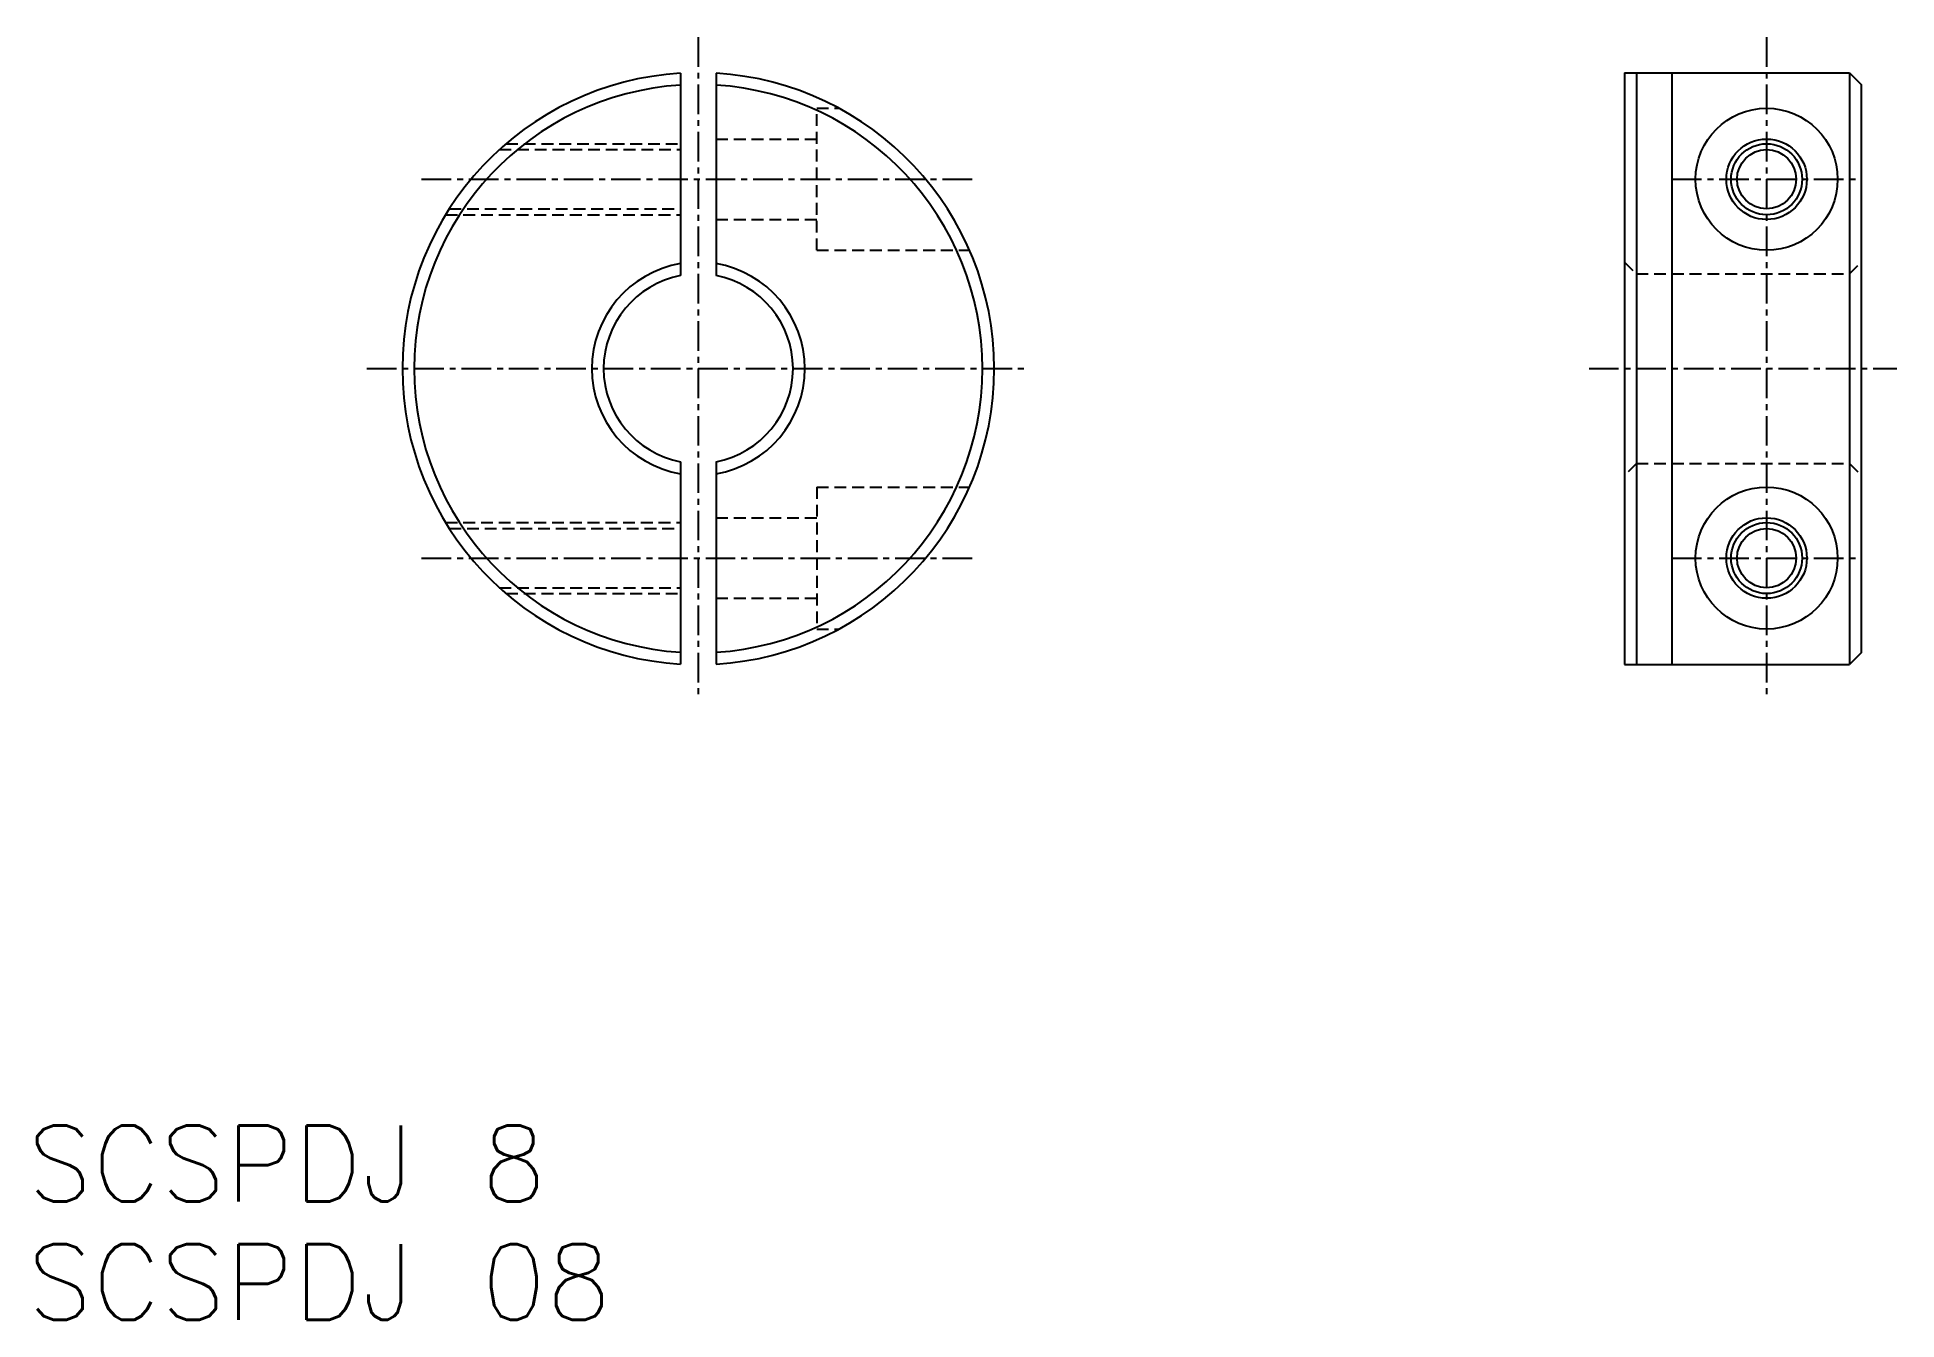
# Model space of a CAD drawing. Extents: x 504.4 to 583, y 9.8 to 63.9.
import ezdxf

# ---------------------------------------------------------------- set-up
doc = ezdxf.new("R2010")
doc.units = 0
doc.linetypes.add('CENTER', pattern=[2, 1.25, -0.25, 0.25, -0.25])
doc.linetypes.add('DASHED', pattern=[0.75, 0.5, -0.25])
doc.layers.get('0').update_dxf_attribs({"linetype": 'CONTINUOUS'})
doc.layers.add('CENTER', color=1, linetype='CENTER')
doc.styles.get("Standard").update_dxf_attribs({"font": 'txt.shx', "bigfont": 'bigfont.shx'})

msp = doc.modelspace()

# ---------------------------------------------------------------- linework, layer by layer
at = {"color": 7, "linetype": 'CONTINUOUS'}
for p, q in [((531.59, 62.423), (531.59, 53.875)), ((533.09, 62.423), (533.09, 53.875)), ((571.464, 62.446), (571.464, 37.446)), ((571.464, 62.446), (580.964, 62.446)), ((571.964, 62.446), (571.964, 37.446)), ((573.464, 62.446), (573.464, 37.446)), ((580.964, 62.446), (580.964, 37.446)), ((580.964, 62.446), (581.464, 61.946)), ((581.464, 61.946), (581.464, 37.946)), ((531.59, 46.017), (531.59, 37.469)), ((533.09, 46.017), (533.09, 37.469)), ((581.464, 37.946), (580.964, 37.446)), ((571.464, 37.446), (580.964, 37.446))]:
    msp.add_line(p, q, dxfattribs=at)
at = {"color": 3, "linetype": 'DASHED'}
for p, q in [((537.34, 54.946), (537.34, 60.946)), ((537.34, 60.946), (538.277, 60.946)), ((523.933, 59.196), (531.59, 59.196)), ((524.216, 59.446), (531.59, 59.446)), ((533.09, 59.646), (537.34, 59.646)), ((521.819, 56.696), (531.59, 56.696)), ((521.663, 56.446), (531.59, 56.446)), ((533.09, 56.246), (537.34, 56.246)), ((537.34, 54.946), (543.797, 54.946)), ((571.464, 54.446), (571.964, 53.946)), ((580.964, 53.946), (581.464, 54.446)), ((571.964, 53.946), (580.964, 53.946)), ((571.964, 45.946), (571.464, 45.446)), ((571.964, 45.946), (580.964, 45.946)), ((580.964, 45.946), (581.464, 45.446)), ((537.34, 44.946), (543.797, 44.946)), ((537.34, 44.946), (537.34, 38.946)), ((521.663, 43.446), (531.59, 43.446)), ((533.09, 43.646), (537.34, 43.646)), ((521.819, 43.196), (531.59, 43.196)), ((523.933, 40.696), (531.59, 40.696)), ((524.216, 40.446), (531.59, 40.446)), ((533.09, 40.246), (537.34, 40.246)), ((537.34, 38.946), (538.277, 38.946))]:
    msp.add_line(p, q, dxfattribs=at)
at = {"color": 7, "linetype": 'CONTINUOUS'}
for centre, radius in [((577.464, 57.946), 3), ((577.464, 57.946), 1.7), ((577.464, 57.946), 1.25), ((577.464, 41.946), 3), ((577.464, 41.946), 1.7), ((577.464, 41.946), 1.25)]:
    msp.add_circle(centre, radius, dxfattribs=at)
at = {"color": 3, "linetype": 'CONTINUOUS'}
for centre in [(577.464, 57.946), (577.464, 41.946)]:
    msp.add_circle(centre, 1.5, dxfattribs=at)
at = {"color": 7, "linetype": 'CONTINUOUS'}
for radius, start, end in [(12.5, 93.43981, 266.56018), (12.5, 0, 86.56019), (12, 93.58332, 266.41666), (12, 0, 86.41668), (4.5, 99.59407, 260.40593), (4.5, 0, 80.40593), (4, 100.80693, 259.19308), (4, 0, 79.19308), (4, 280.80692, 0), (4.5, 279.59407, 0), (12.5, 273.43981, 0), (12, 273.58332, 0)]:
    msp.add_arc((532.34, 49.946), radius, start, end, dxfattribs=at)
at = {"layer": 'CENTER', "color": 1, "linetype": 'CENTER'}
for p, q in [((532.34, 63.946), (532.34, 35.946)), ((577.464, 63.946), (577.464, 35.946)), ((520.653, 57.946), (544.064, 57.946)), ((573.464, 57.946), (581.464, 57.946)), ((518.34, 49.946), (546.34, 49.946)), ((569.964, 49.946), (582.964, 49.946)), ((520.653, 41.946), (544.064, 41.946)), ((573.464, 41.946), (581.464, 41.946))]:
    msp.add_line(p, q, dxfattribs=at)

# ---------------------------------------------------------------- texts
at = {"color": 7}
for s, p in [('SCSPDJ 8', (504.002, 14.775)), ('SCSPDJ 08', (504.002, 9.774))]:
    msp.add_text(s, height=3.2, dxfattribs=at).set_placement(p)

doc.saveas('drawing.dxf')
